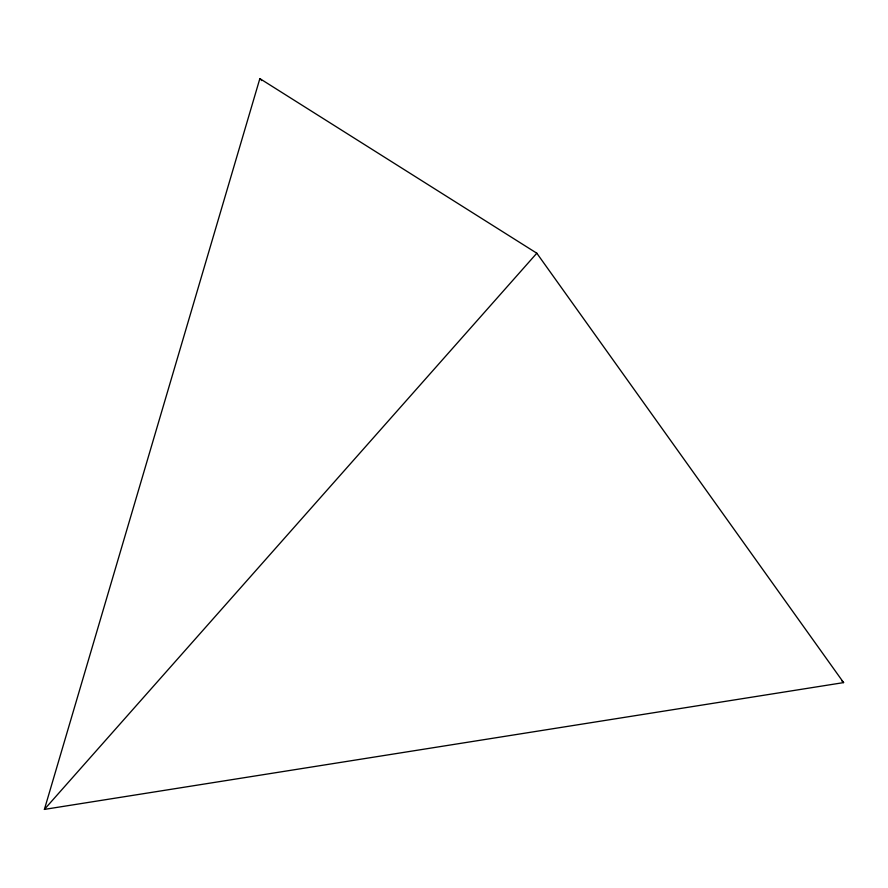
<?xml version="1.0" encoding="UTF-8"?>
<svg xmlns="http://www.w3.org/2000/svg" width="888" height="888" viewBox="0 0 888 888"><rect width="100%" height="100%" fill="white"/><g stroke="black" fill="none" stroke-linecap="round" stroke-linejoin="round"><path stroke-width="1.33" d="M44.4 809.401L259.862 78.599L536.818 253.213L843.6 682.606L44.4 809.401L536.818 253.213M259.862 78.599L261.793 80.597M841.669 680.608L843.6 682.606"/></g></svg>
